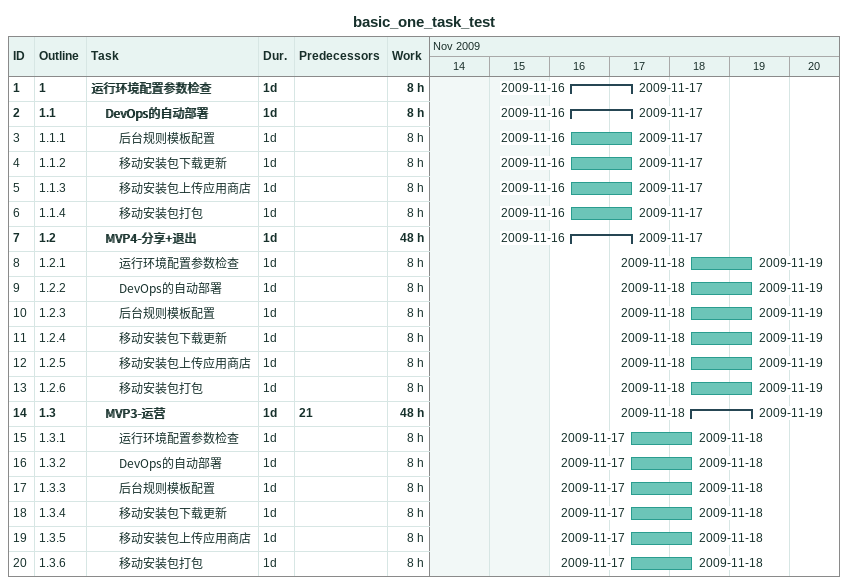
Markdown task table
basic_one_task_test

| ID | WBS | Task | Duration | Start | Finish | Predecessors | Work (h) |
|---|---|---|---|---|---|---|---|
| 1 | 1 | **运行环境配置参数检查** | 1d | 2009-11-16 | 2009-11-17 |  | 8 |
| 2 | 1.1 | **DevOps的自动部署** | 1d | 2009-11-16 | 2009-11-17 |  | 8 |
| 3 | 1.1.1 | 后台规则模板配置 | 1d | 2009-11-16 | 2009-11-17 |  | 8 |
| 4 | 1.1.2 | 移动安装包下载更新 | 1d | 2009-11-16 | 2009-11-17 |  | 8 |
| 5 | 1.1.3 | 移动安装包上传应用商店 | 1d | 2009-11-16 | 2009-11-17 |  | 8 |
| 6 | 1.1.4 | 移动安装包打包 | 1d | 2009-11-16 | 2009-11-17 |  | 8 |
| 7 | 1.2 | **MVP4-分享+退出** | 1d | 2009-11-16 | 2009-11-17 |  | 48 |
| 8 | 1.2.1 | 运行环境配置参数检查 | 1d | 2009-11-18 | 2009-11-19 |  | 8 |
| 9 | 1.2.2 | DevOps的自动部署 | 1d | 2009-11-18 | 2009-11-19 |  | 8 |
| 10 | 1.2.3 | 后台规则模板配置 | 1d | 2009-11-18 | 2009-11-19 |  | 8 |
| 11 | 1.2.4 | 移动安装包下载更新 | 1d | 2009-11-18 | 2009-11-19 |  | 8 |
| 12 | 1.2.5 | 移动安装包上传应用商店 | 1d | 2009-11-18 | 2009-11-19 |  | 8 |
| 13 | 1.2.6 | 移动安装包打包 | 1d | 2009-11-18 | 2009-11-19 |  | 8 |
| 14 | 1.3 | **MVP3-运营** | 1d | 2009-11-18 | 2009-11-19 | 21 | 48 |
| 15 | 1.3.1 | 运行环境配置参数检查 | 1d | 2009-11-17 | 2009-11-18 |  | 8 |
| 16 | 1.3.2 | DevOps的自动部署 | 1d | 2009-11-17 | 2009-11-18 |  | 8 |
| 17 | 1.3.3 | 后台规则模板配置 | 1d | 2009-11-17 | 2009-11-18 |  | 8 |
| 18 | 1.3.4 | 移动安装包下载更新 | 1d | 2009-11-17 | 2009-11-18 |  | 8 |
| 19 | 1.3.5 | 移动安装包上传应用商店 | 1d | 2009-11-17 | 2009-11-18 |  | 8 |
| 20 | 1.3.6 | 移动安装包打包 | 1d | 2009-11-17 | 2009-11-18 |  | 8 |
